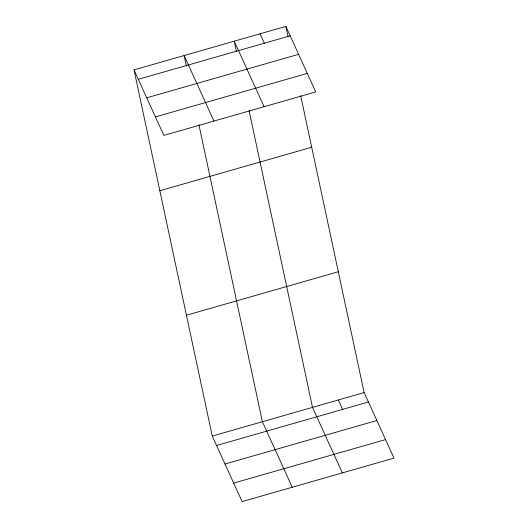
<?xml version="1.0" encoding="UTF-8"?>
<svg xmlns="http://www.w3.org/2000/svg" width="528" height="528" viewBox="0 0 528 528"><rect width="100%" height="100%" fill="white"/><g stroke="black" fill="none" stroke-linecap="round" stroke-linejoin="round"><path stroke-width="0.79" d="M134.006 69.894L285.872 26.4L315.731 91.925L163.865 135.419L134.006 69.894L212.269 436.075L242.128 501.6L393.994 458.106L364.135 392.581L300.676 95.68M138.296 79.312L290.162 35.818M146.731 97.825L298.597 54.331M155.43 116.906L307.289 73.405M159.832 190.733L311.698 147.239M186.443 315.236L338.309 271.742M212.269 436.075L364.135 392.581M216.566 445.5L368.425 401.999M225.001 464.013L376.867 420.512M233.693 483.087L385.559 439.593M260.053 33.792L264.343 43.21M264.092 106.709L234.234 41.191L236.471 51.658M213.979 121.064L184.12 55.539L186.358 66.013M338.316 399.98L342.613 409.398M342.362 472.89L312.503 407.372L249.044 110.471M292.248 487.245L262.383 421.727L198.931 124.826M285.872 26.4L288.11 36.874"/></g></svg>
